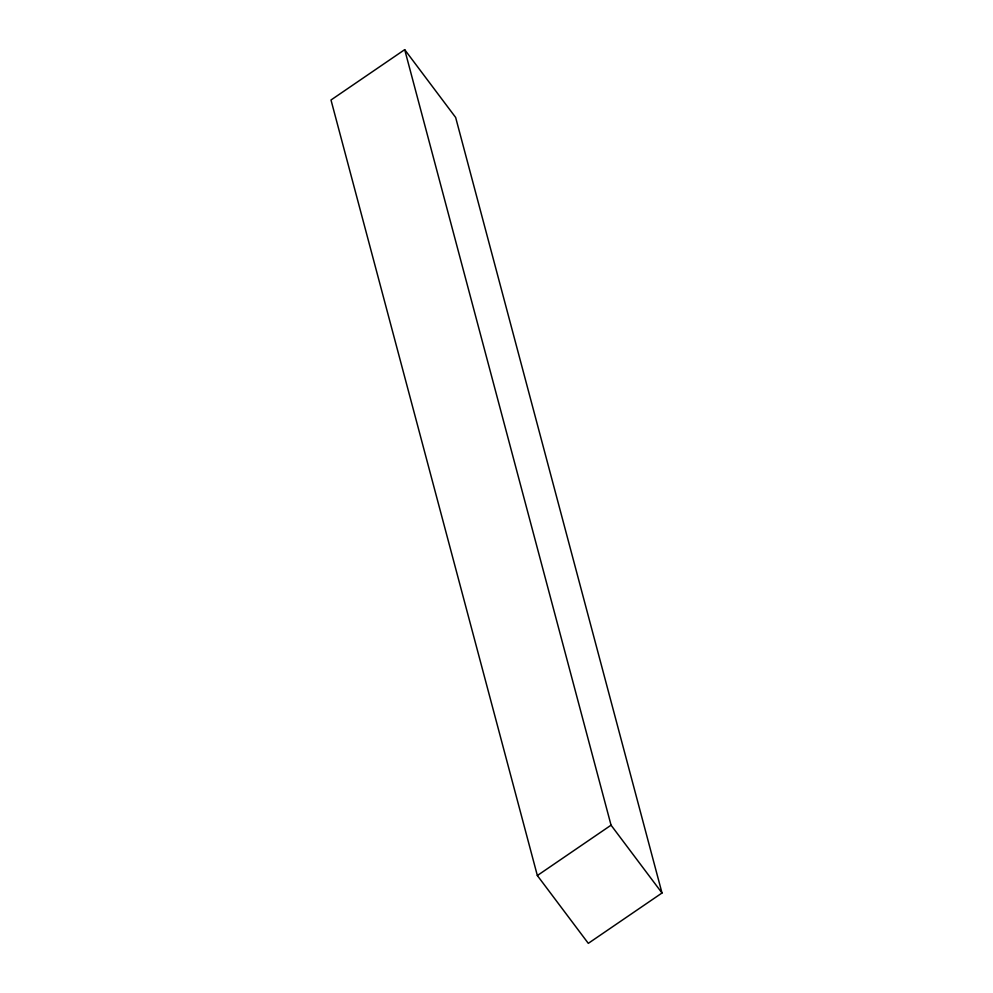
<?xml version="1.0" encoding="UTF-8"?>
<svg xmlns="http://www.w3.org/2000/svg" width="993" height="993" viewBox="0 0 993 993"><rect width="100%" height="100%" fill="white"/><g stroke="black" fill="none" stroke-linecap="round" stroke-linejoin="round"><path stroke-width="1.49" d="M404.697 49.65L330.992 100.008L537.35 875.541L588.303 943.35L662.008 892.992L455.65 117.459L404.697 49.65L611.055 825.183L662.008 892.992M537.35 875.541L611.055 825.183"/></g></svg>
